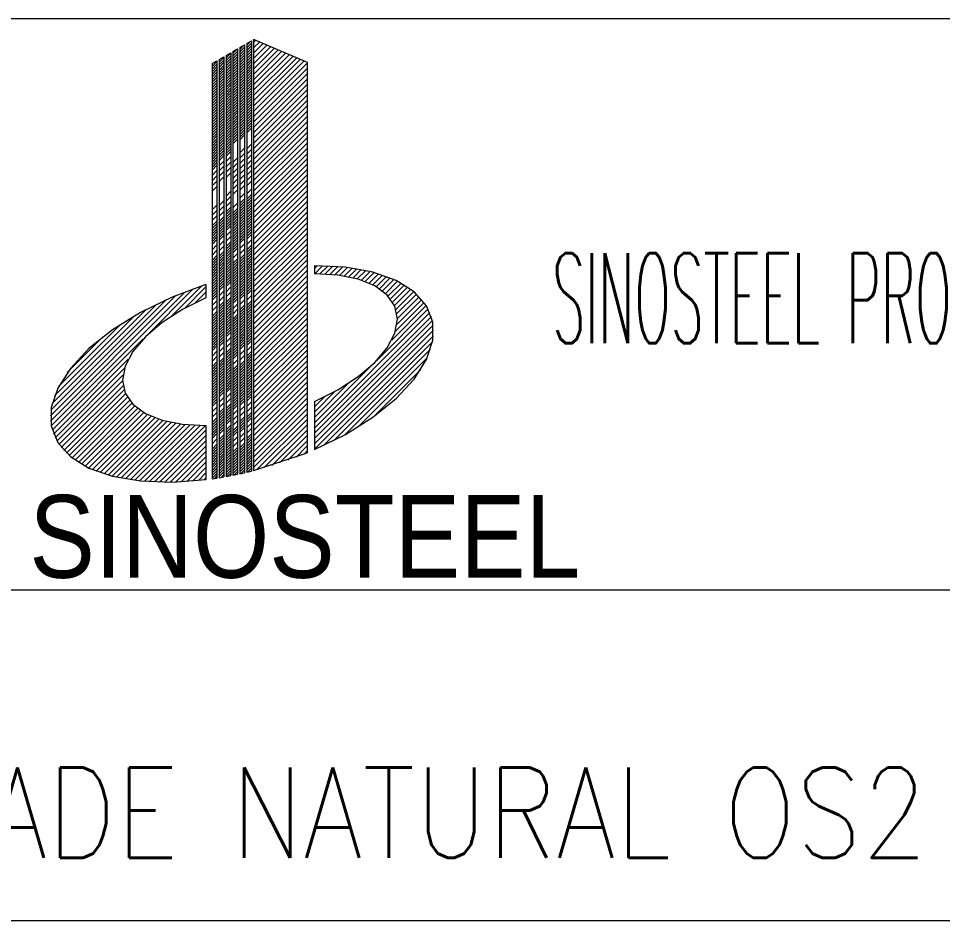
# Model space of a CAD drawing. Header units: millimetres. Extents: x 0 to 16820, y 0 to 11880.
# Drawn here: x 14259 to 14874, y 1000 to 1600 of the extents above; entities that cross this region are included whole.
import ezdxf

# ---------------------------------------------------------------- set-up
doc = ezdxf.new("R2010")
doc.units = ezdxf.units.MM
doc.linetypes.add('XKITLINE00', pattern=[0])
doc.layers.add('Drawing sheet', color=3, linetype='Continuous', lineweight=0)
doc.layers.add('Other object type', color=7, linetype='Continuous', lineweight=0)
doc.styles.add('ROMANS', font='romans__.ttf')
doc.styles.add('SWIS721_BLKCN_BT', font='arial.ttf')

# ---------------------------------------------------------------- blocks, each defined once
blk = doc.blocks.new('*A559')
at = {"layer": 'Drawing sheet', "color": 5, "linetype": 'XKITLINE00', "lineweight": 0}
for p, q in [((720.304, 79.031), (720.46, 79.121)), ((720.304, 78.974), (720.438, 79.108)), ((720.304, 78.886), (720.46, 79.042)), ((720.304, 79.031), (720.304, 64.859)), ((720.46, 79.121), (720.46, 64.893)), ((720.533, 79.163), (720.689, 79.253)), ((720.533, 79.115), (720.647, 79.229)), ((720.533, 79.027), (720.689, 79.182)), ((720.533, 79.163), (720.533, 64.91)), ((720.533, 78.938), (720.689, 79.094)), ((720.689, 79.253), (720.689, 64.948)), ((720.762, 79.296), (720.781, 79.306)), ((720.762, 79.296), (720.762, 64.967)), ((720.762, 79.203), (720.84, 79.281)), ((720.762, 79.026), (720.964, 79.228)), ((720.762, 78.849), (721.087, 79.174)), ((720.762, 78.673), (721.211, 79.121)), ((720.762, 78.496), (721.335, 79.068)), ((720.781, 79.306), (722.544, 78.548)), ((719.616, 78.633), (719.772, 78.723)), ((719.772, 78.723), (719.772, 64.754)), ((719.845, 78.765), (720.001, 78.855)), ((719.845, 78.692), (720.001, 78.848)), ((719.845, 78.765), (719.845, 64.767)), ((719.845, 78.604), (720.001, 78.76)), ((720.001, 78.855), (720.001, 64.796)), ((720.075, 78.898), (720.23, 78.988)), ((720.075, 78.833), (720.228, 78.987)), ((720.075, 78.745), (720.23, 78.901)), ((720.075, 78.898), (720.075, 64.811)), ((720.075, 78.657), (720.23, 78.812)), ((720.075, 78.568), (720.23, 78.724)), ((720.23, 78.988), (720.23, 64.843)), ((720.304, 78.797), (720.46, 78.953)), ((720.304, 78.709), (720.46, 78.865)), ((720.304, 78.621), (720.46, 78.776)), ((720.533, 78.85), (720.689, 79.006)), ((720.533, 78.761), (720.689, 78.917)), ((720.533, 78.673), (720.689, 78.829)), ((720.533, 78.585), (720.689, 78.74)), ((720.762, 78.319), (721.458, 79.015)), ((720.762, 78.142), (721.582, 78.962)), ((720.762, 77.965), (721.705, 78.908)), ((720.762, 77.789), (721.829, 78.855)), ((720.762, 77.612), (721.953, 78.802)), ((720.762, 77.435), (722.076, 78.749)), ((719.383, 78.498), (719.543, 78.59)), ((719.383, 78.407), (719.543, 78.566)), ((719.383, 78.496), (719.389, 78.501)), ((719.383, 78.498), (719.383, 64.692)), ((719.383, 78.319), (719.543, 78.478)), ((719.543, 78.59), (719.543, 64.716)), ((719.616, 78.552), (719.772, 78.707)), ((719.616, 78.633), (719.616, 64.728)), ((719.616, 78.463), (719.772, 78.619)), ((719.616, 78.375), (719.772, 78.531)), ((719.616, 78.286), (719.772, 78.442)), ((719.845, 78.516), (720.001, 78.671)), ((719.845, 78.427), (720.001, 78.583)), ((719.845, 78.339), (720.001, 78.495)), ((719.845, 78.251), (720.001, 78.406)), ((720.075, 78.48), (720.23, 78.635)), ((720.075, 78.391), (720.23, 78.547)), ((720.075, 78.303), (720.23, 78.459)), ((720.304, 78.532), (720.46, 78.688)), ((720.304, 78.444), (720.46, 78.6)), ((720.304, 78.355), (720.46, 78.511)), ((720.304, 78.267), (720.46, 78.423)), ((720.533, 78.496), (720.689, 78.652)), ((720.533, 78.408), (720.689, 78.564)), ((720.533, 78.32), (720.689, 78.475)), ((720.762, 77.258), (722.2, 78.696)), ((720.762, 77.082), (722.323, 78.642)), ((720.762, 76.905), (722.447, 78.589)), ((720.762, 76.728), (722.544, 78.509)), ((722.544, 78.548), (722.544, 65.557)), ((719.383, 78.23), (719.543, 78.39)), ((719.383, 78.142), (719.543, 78.301)), ((719.383, 78.054), (719.543, 78.213)), ((719.383, 77.965), (719.543, 78.125)), ((719.616, 78.198), (719.772, 78.354)), ((719.616, 78.11), (719.772, 78.265)), ((719.616, 78.021), (719.772, 78.177)), ((719.845, 78.162), (720.001, 78.318)), ((719.845, 78.074), (720.001, 78.229)), ((719.845, 77.985), (720.001, 78.141)), ((720.075, 78.215), (720.23, 78.37)), ((720.075, 78.126), (720.23, 78.282)), ((720.075, 78.038), (720.23, 78.194)), ((720.075, 77.949), (720.23, 78.105)), ((720.304, 78.179), (720.46, 78.334)), ((720.304, 78.09), (720.46, 78.246)), ((720.304, 78.002), (720.46, 78.158)), ((720.533, 78.231), (720.689, 78.387)), ((720.533, 78.143), (720.689, 78.298)), ((720.533, 78.054), (720.689, 78.21)), ((720.533, 77.966), (720.689, 78.122)), ((720.762, 76.551), (722.544, 78.333)), ((720.762, 76.374), (722.544, 78.156)), ((719.383, 77.877), (719.543, 78.036)), ((719.383, 77.788), (719.543, 77.948)), ((719.383, 77.7), (719.543, 77.859)), ((719.616, 77.933), (719.772, 78.089)), ((719.616, 77.845), (719.772, 78)), ((719.616, 77.756), (719.772, 77.912)), ((719.616, 77.668), (719.772, 77.823)), ((719.845, 77.897), (720.001, 78.053)), ((719.845, 77.809), (720.001, 77.964)), ((719.845, 77.72), (720.001, 77.876)), ((719.845, 77.632), (720.001, 77.788)), ((720.075, 77.861), (720.23, 78.017)), ((720.075, 77.773), (720.23, 77.928)), ((720.075, 77.684), (720.23, 77.84)), ((720.304, 77.914), (720.46, 78.069)), ((720.304, 77.825), (720.46, 77.981)), ((720.304, 77.737), (720.46, 77.892)), ((720.304, 77.648), (720.46, 77.804)), ((720.533, 77.878), (720.689, 78.033)), ((720.533, 77.789), (720.689, 77.945)), ((720.533, 77.701), (720.689, 77.857)), ((720.762, 76.198), (722.544, 77.979)), ((720.762, 76.021), (722.544, 77.802)), ((719.383, 77.612), (719.543, 77.771)), ((719.383, 77.523), (719.543, 77.683)), ((719.383, 77.435), (719.543, 77.594)), ((719.383, 77.346), (719.543, 77.506)), ((719.616, 77.579), (719.772, 77.735)), ((719.616, 77.491), (719.772, 77.647)), ((719.616, 77.403), (719.772, 77.558)), ((719.845, 77.543), (720.001, 77.699)), ((719.845, 77.455), (720.001, 77.611)), ((719.845, 77.367), (720.001, 77.522)), ((720.075, 77.596), (720.23, 77.752)), ((720.075, 77.507), (720.23, 77.663)), ((720.075, 77.419), (720.23, 77.575)), ((720.075, 77.331), (720.23, 77.486)), ((720.304, 77.56), (720.46, 77.716)), ((720.304, 77.472), (720.46, 77.627)), ((720.304, 77.383), (720.46, 77.539)), ((720.533, 77.612), (720.689, 77.768)), ((720.533, 77.524), (720.689, 77.68)), ((720.533, 77.436), (720.689, 77.591)), ((720.533, 77.347), (720.689, 77.503)), ((720.762, 75.844), (722.544, 77.626)), ((719.383, 77.258), (719.543, 77.417)), ((719.383, 77.17), (719.543, 77.329)), ((719.383, 77.081), (719.543, 77.241)), ((719.616, 77.314), (719.772, 77.47)), ((719.616, 77.226), (719.772, 77.382)), ((719.616, 77.137), (719.772, 77.293)), ((719.616, 77.049), (719.772, 77.205)), ((719.845, 77.278), (720.001, 77.434)), ((719.845, 77.19), (720.001, 77.346)), ((719.845, 77.101), (720.001, 77.257)), ((720.075, 77.242), (720.23, 77.398)), ((720.075, 77.154), (720.23, 77.31)), ((720.075, 77.066), (720.23, 77.221)), ((720.304, 77.295), (720.46, 77.451)), ((720.304, 77.206), (720.46, 77.362)), ((720.304, 77.118), (720.46, 77.274)), ((720.304, 77.03), (720.46, 77.185)), ((720.533, 77.259), (720.689, 77.415)), ((720.533, 77.17), (720.689, 77.326)), ((720.533, 77.082), (720.689, 77.238)), ((720.762, 75.667), (722.544, 77.449)), ((720.762, 75.491), (722.544, 77.272)), ((719.383, 76.993), (719.543, 77.152)), ((719.383, 76.905), (719.543, 77.064)), ((719.383, 76.816), (719.543, 76.976)), ((719.383, 76.728), (719.543, 76.887)), ((719.616, 76.961), (719.772, 77.116)), ((719.616, 76.872), (719.772, 77.028)), ((719.616, 76.784), (719.772, 76.94)), ((719.845, 77.013), (720.001, 77.169)), ((719.845, 76.925), (720.001, 77.08)), ((719.845, 76.836), (720.001, 76.992)), ((719.845, 76.748), (720.001, 76.904)), ((720.075, 76.977), (720.23, 77.133)), ((720.075, 76.889), (720.23, 77.045)), ((720.075, 76.8), (720.23, 76.956)), ((720.075, 76.712), (720.23, 76.868)), ((720.304, 76.941), (720.46, 77.097)), ((720.304, 76.853), (720.46, 77.009)), ((720.304, 76.764), (720.46, 76.92)), ((720.533, 76.994), (720.689, 77.149)), ((720.533, 76.905), (720.689, 77.061)), ((720.533, 76.817), (720.689, 76.973)), ((720.533, 76.729), (720.689, 76.884)), ((720.762, 75.314), (722.544, 77.095)), ((720.762, 75.137), (722.544, 76.918)), ((719.383, 76.639), (719.543, 76.799)), ((719.383, 76.551), (719.543, 76.71)), ((719.383, 76.463), (719.543, 76.622)), ((719.616, 76.695), (719.772, 76.851)), ((719.616, 76.607), (719.772, 76.763)), ((719.616, 76.519), (719.772, 76.674)), ((719.616, 76.43), (719.772, 76.586)), ((719.845, 76.66), (720.001, 76.815)), ((719.845, 76.571), (720.001, 76.727)), ((719.845, 76.483), (720.001, 76.638)), ((720.075, 76.624), (720.23, 76.779)), ((720.075, 76.535), (720.23, 76.691)), ((720.075, 76.447), (720.23, 76.603)), ((720.304, 76.676), (720.46, 76.832)), ((720.304, 76.588), (720.46, 76.743)), ((720.304, 76.499), (720.46, 76.655)), ((720.304, 76.411), (720.46, 76.567)), ((720.533, 76.64), (720.689, 76.796)), ((720.533, 76.552), (720.689, 76.707)), ((720.533, 76.463), (720.689, 76.619)), ((720.762, 74.96), (722.544, 76.742)), ((720.762, 74.783), (722.544, 76.565)), ((719.383, 76.374), (719.543, 76.534)), ((719.383, 76.286), (719.543, 76.445)), ((719.383, 76.197), (719.543, 76.357)), ((719.383, 76.109), (719.543, 76.268)), ((719.616, 76.342), (719.772, 76.498)), ((719.616, 76.254), (719.772, 76.409)), ((719.616, 76.165), (719.772, 76.321)), ((719.845, 76.394), (720.001, 76.55)), ((719.845, 76.306), (720.001, 76.462)), ((719.845, 76.218), (720.001, 76.373)), ((719.845, 76.129), (720.001, 76.285)), ((720.075, 76.358), (720.23, 76.514)), ((720.075, 76.27), (720.23, 76.426)), ((720.075, 76.182), (720.23, 76.337)), ((720.075, 76.093), (720.23, 76.249)), ((720.304, 76.323), (720.46, 76.478)), ((720.304, 76.234), (720.46, 76.39)), ((720.304, 76.146), (720.46, 76.301)), ((720.533, 76.375), (720.689, 76.531)), ((720.533, 76.287), (720.689, 76.442)), ((720.533, 76.198), (720.689, 76.354)), ((720.762, 74.607), (722.544, 76.388)), ((719.383, 76.021), (719.543, 76.18)), ((719.383, 75.932), (719.543, 76.092)), ((719.383, 75.844), (719.543, 76.003)), ((719.616, 76.077), (719.772, 76.232)), ((719.616, 75.988), (719.772, 76.144)), ((719.616, 75.9), (719.772, 76.056)), ((719.616, 75.812), (719.772, 75.967)), ((719.845, 76.041), (720.001, 76.197)), ((719.845, 75.952), (720.001, 76.108)), ((719.845, 75.864), (720.001, 76.02)), ((720.075, 76.005), (720.23, 76.161)), ((720.075, 75.917), (720.23, 76.072)), ((720.075, 75.828), (720.23, 75.984)), ((720.304, 76.057), (720.46, 76.213)), ((720.304, 75.969), (720.46, 76.125)), ((720.762, 74.43), (722.544, 76.211)), ((720.762, 74.253), (722.544, 76.035)), ((719.383, 75.756), (719.543, 75.915)), ((719.383, 75.667), (719.543, 75.826)), ((719.383, 75.579), (719.543, 75.738)), ((719.383, 75.49), (719.543, 75.65)), ((719.616, 75.723), (719.772, 75.879)), ((719.616, 75.635), (719.772, 75.791)), ((719.616, 75.546), (719.772, 75.702)), ((719.845, 75.776), (720.001, 75.931)), ((719.845, 75.687), (720.001, 75.843)), ((719.845, 75.599), (720.001, 75.755)), ((719.845, 75.51), (720.001, 75.666)), ((720.304, 75.527), (720.46, 75.683)), ((720.533, 75.668), (720.689, 75.824)), ((720.533, 75.491), (720.689, 75.647)), ((720.762, 74.076), (722.544, 75.858)), ((720.762, 73.9), (722.544, 75.681)), ((719.383, 75.402), (719.543, 75.561)), ((719.383, 75.314), (719.543, 75.473)), ((719.383, 75.225), (719.543, 75.385)), ((719.616, 75.458), (719.772, 75.614)), ((719.616, 75.37), (719.772, 75.525)), ((719.616, 75.281), (719.772, 75.437)), ((719.845, 75.422), (720.001, 75.578)), ((719.845, 75.245), (720.001, 75.401)), ((720.075, 75.209), (720.23, 75.365)), ((720.304, 75.35), (720.46, 75.506)), ((720.304, 75.173), (720.46, 75.329)), ((720.533, 75.314), (720.689, 75.47)), ((720.762, 73.723), (722.544, 75.504)), ((720.762, 73.546), (722.544, 75.327)), ((719.383, 75.137), (719.543, 75.296)), ((719.383, 75.048), (719.543, 75.208)), ((719.383, 74.96), (719.543, 75.119)), ((719.616, 75.104), (719.772, 75.26)), ((719.616, 74.928), (719.772, 75.083)), ((719.845, 75.069), (720.001, 75.224)), ((719.845, 74.892), (720.001, 75.048)), ((720.075, 75.033), (720.23, 75.188)), ((720.304, 74.997), (720.46, 75.152)), ((720.533, 75.138), (720.689, 75.293)), ((720.533, 74.961), (720.689, 75.117)), ((720.762, 73.369), (722.544, 75.151)), ((719.383, 74.783), (719.543, 74.943)), ((719.383, 74.606), (719.543, 74.766)), ((719.616, 74.751), (719.772, 74.907)), ((719.616, 74.574), (719.772, 74.73)), ((719.845, 74.715), (720.001, 74.871)), ((720.075, 74.856), (720.23, 75.012)), ((720.075, 74.679), (720.23, 74.835)), ((720.304, 74.82), (720.46, 74.976)), ((720.304, 74.643), (720.46, 74.799)), ((720.533, 74.784), (720.689, 74.94)), ((720.533, 74.607), (720.689, 74.763)), ((720.762, 73.192), (722.544, 74.974)), ((720.762, 73.016), (722.544, 74.797)), ((719.383, 74.43), (719.543, 74.589)), ((719.383, 74.253), (719.543, 74.412)), ((720.075, 74.502), (720.23, 74.658)), ((720.075, 74.326), (720.23, 74.481)), ((720.304, 74.466), (720.46, 74.622)), ((720.304, 74.29), (720.46, 74.445)), ((720.533, 74.43), (720.689, 74.586)), ((720.762, 72.839), (722.544, 74.62)), ((720.762, 72.662), (722.544, 74.444)), ((719.845, 74.096), (720.001, 74.252)), ((720.075, 74.149), (720.23, 74.304)), ((720.304, 74.024), (720.46, 74.18)), ((720.533, 74.165), (720.689, 74.321)), ((720.533, 73.988), (720.689, 74.144)), ((720.762, 72.485), (722.544, 74.267)), ((719.383, 73.634), (719.543, 73.794)), ((719.616, 73.779), (719.772, 73.934)), ((719.845, 73.919), (720.001, 74.075)), ((719.845, 73.743), (720.001, 73.898)), ((720.075, 73.707), (720.23, 73.863)), ((720.304, 73.848), (720.46, 74.003)), ((720.304, 73.759), (720.46, 73.915)), ((720.304, 73.671), (720.46, 73.827)), ((720.533, 73.9), (720.689, 74.056)), ((720.533, 73.812), (720.689, 73.967)), ((720.533, 73.723), (720.689, 73.879)), ((720.533, 73.635), (720.689, 73.791)), ((720.762, 72.309), (722.544, 74.09)), ((720.762, 72.132), (722.544, 73.913)), ((719.383, 73.457), (719.543, 73.617)), ((719.616, 73.602), (719.772, 73.758)), ((719.616, 73.425), (719.772, 73.581)), ((719.845, 73.566), (720.001, 73.722)), ((719.845, 73.478), (720.001, 73.633)), ((719.845, 73.389), (720.001, 73.545)), ((720.075, 73.53), (720.23, 73.686)), ((720.075, 73.442), (720.23, 73.597)), ((720.075, 73.353), (720.23, 73.509)), ((720.304, 73.582), (720.46, 73.738)), ((720.304, 73.494), (720.46, 73.65)), ((720.304, 73.406), (720.46, 73.561)), ((720.533, 73.547), (720.689, 73.702)), ((720.533, 73.458), (720.689, 73.614)), ((720.533, 73.37), (720.689, 73.526)), ((720.762, 71.955), (722.544, 73.736)), ((720.762, 71.778), (722.544, 73.56)), ((719.383, 73.281), (719.543, 73.44)), ((719.383, 73.104), (719.543, 73.263)), ((719.383, 73.015), (719.543, 73.175)), ((719.616, 73.248), (719.772, 73.404)), ((719.616, 73.16), (719.772, 73.316)), ((719.616, 73.072), (719.772, 73.227)), ((719.845, 73.301), (720.001, 73.457)), ((719.845, 73.212), (720.001, 73.368)), ((719.845, 73.124), (720.001, 73.28)), ((719.845, 73.036), (720.001, 73.191)), ((720.075, 73.265), (720.23, 73.421)), ((720.075, 73.176), (720.23, 73.332)), ((720.075, 73.088), (720.23, 73.244)), ((720.304, 73.317), (720.46, 73.473)), ((720.304, 73.229), (720.46, 73.385)), ((720.304, 73.141), (720.46, 73.296)), ((720.304, 73.052), (720.46, 73.208)), ((720.533, 73.281), (720.689, 73.437)), ((720.533, 73.193), (720.689, 73.349)), ((720.533, 73.105), (720.689, 73.26)), ((720.762, 71.601), (722.544, 73.383)), ((720.762, 71.425), (722.544, 73.206)), ((719.383, 72.927), (719.543, 73.086)), ((719.383, 72.839), (719.543, 72.998)), ((719.383, 72.75), (719.543, 72.91)), ((719.616, 72.983), (719.772, 73.139)), ((719.616, 72.895), (719.772, 73.05)), ((719.616, 72.806), (719.772, 72.962)), ((719.616, 72.718), (719.772, 72.874)), ((719.845, 72.947), (720.001, 73.103)), ((719.845, 72.77), (720.001, 72.926)), ((720.075, 73), (720.23, 73.155)), ((720.075, 72.911), (720.23, 73.067)), ((720.075, 72.823), (720.23, 72.979)), ((720.075, 72.735), (720.23, 72.89)), ((720.304, 72.964), (720.46, 73.119)), ((720.304, 72.875), (720.46, 73.031)), ((720.304, 72.787), (720.46, 72.943)), ((720.533, 73.016), (720.689, 73.172)), ((720.533, 72.928), (720.689, 73.084)), ((720.533, 72.839), (720.689, 72.995)), ((720.533, 72.751), (720.689, 72.907)), ((720.762, 71.248), (722.544, 73.029)), ((719.383, 72.662), (719.543, 72.821)), ((719.383, 72.574), (719.543, 72.733)), ((719.383, 72.485), (719.543, 72.644)), ((719.616, 72.63), (719.772, 72.785)), ((719.616, 72.453), (719.772, 72.609)), ((719.845, 72.594), (720.001, 72.749)), ((719.845, 72.417), (720.001, 72.573)), ((720.075, 72.646), (720.23, 72.802)), ((720.075, 72.558), (720.23, 72.713)), ((720.075, 72.469), (720.23, 72.625)), ((720.304, 72.699), (720.46, 72.854)), ((720.304, 72.61), (720.46, 72.766)), ((720.304, 72.522), (720.46, 72.678)), ((720.533, 72.663), (720.689, 72.818)), ((720.533, 72.486), (720.689, 72.642)), ((720.762, 71.071), (722.544, 72.853)), ((720.762, 70.894), (722.544, 72.676)), ((719.383, 72.308), (719.543, 72.468)), ((719.383, 72.132), (719.543, 72.291)), ((719.616, 72.276), (719.772, 72.432)), ((719.616, 72.099), (719.772, 72.255)), ((719.845, 72.329), (720.001, 72.484)), ((719.845, 72.24), (720.001, 72.396)), ((719.845, 72.152), (720.001, 72.307)), ((720.075, 72.381), (720.23, 72.537)), ((720.075, 72.293), (720.23, 72.448)), ((720.075, 72.204), (720.23, 72.36)), ((720.304, 72.345), (720.46, 72.501)), ((720.304, 72.168), (720.46, 72.324)), ((720.533, 72.309), (720.689, 72.465)), ((720.533, 72.221), (720.689, 72.376)), ((720.533, 72.132), (720.689, 72.288)), ((720.762, 70.718), (722.544, 72.499)), ((720.762, 70.541), (722.544, 72.322)), ((719.383, 71.955), (719.543, 72.114)), ((719.383, 71.866), (719.543, 72.026)), ((719.616, 72.011), (719.772, 72.167)), ((719.616, 71.922), (719.772, 72.078)), ((719.616, 71.834), (719.772, 71.99)), ((719.845, 72.063), (720.001, 72.219)), ((719.845, 71.975), (720.001, 72.131)), ((719.845, 71.887), (720.001, 72.042)), ((719.845, 71.798), (720.001, 71.954)), ((720.075, 72.027), (720.23, 72.183)), ((720.075, 71.851), (720.23, 72.006)), ((720.304, 71.991), (720.46, 72.147)), ((720.304, 71.903), (720.46, 72.059)), ((720.304, 71.815), (720.46, 71.97)), ((720.533, 72.044), (720.689, 72.2)), ((720.533, 71.956), (720.689, 72.111)), ((720.533, 71.867), (720.689, 72.023)), ((720.762, 70.364), (722.544, 72.145)), ((720.762, 70.187), (722.544, 71.969)), ((719.383, 71.778), (719.543, 71.937)), ((719.383, 71.69), (719.543, 71.849)), ((719.383, 71.601), (719.543, 71.761)), ((719.383, 71.513), (719.543, 71.672)), ((719.616, 71.746), (719.772, 71.901)), ((719.616, 71.657), (719.772, 71.813)), ((719.616, 71.569), (719.772, 71.725)), ((719.845, 71.71), (720.001, 71.866)), ((719.845, 71.621), (720.001, 71.777)), ((719.845, 71.533), (720.001, 71.689)), ((720.075, 71.762), (720.23, 71.918)), ((720.075, 71.674), (720.23, 71.83)), ((720.075, 71.585), (720.23, 71.741)), ((720.075, 71.497), (720.23, 71.653)), ((720.304, 71.726), (720.46, 71.882)), ((720.304, 71.638), (720.46, 71.794)), ((720.304, 71.55), (720.46, 71.705)), ((720.533, 71.779), (720.689, 71.935)), ((720.533, 71.69), (720.689, 71.846)), ((720.533, 71.602), (720.689, 71.758)), ((720.533, 71.514), (720.689, 71.669)), ((720.762, 70.01), (722.544, 71.792)), ((719.383, 71.424), (719.543, 71.584)), ((719.383, 71.336), (719.543, 71.495)), ((719.383, 71.248), (719.543, 71.407)), ((719.616, 71.481), (719.772, 71.636)), ((719.616, 71.392), (719.772, 71.548)), ((719.616, 71.304), (719.772, 71.46)), ((719.616, 71.215), (719.772, 71.371)), ((719.845, 71.445), (720.001, 71.6)), ((719.845, 71.356), (720.001, 71.512)), ((719.845, 71.268), (720.001, 71.424)), ((719.845, 71.179), (720.001, 71.335)), ((720.075, 71.409), (720.23, 71.564)), ((720.075, 71.32), (720.23, 71.476)), ((720.075, 71.232), (720.23, 71.388)), ((720.304, 71.461), (720.46, 71.617)), ((720.304, 71.373), (720.46, 71.529)), ((720.304, 71.284), (720.46, 71.44)), ((720.304, 71.196), (720.46, 71.352)), ((720.533, 71.425), (720.689, 71.581)), ((720.533, 71.337), (720.689, 71.493)), ((720.533, 71.248), (720.689, 71.404)), ((720.762, 69.834), (722.544, 71.615)), ((720.762, 69.657), (722.544, 71.438)), ((719.383, 71.159), (719.543, 71.319)), ((719.383, 71.071), (719.543, 71.23)), ((719.383, 70.983), (719.543, 71.142)), ((719.383, 70.894), (719.543, 71.053)), ((719.616, 71.127), (719.772, 71.283)), ((719.616, 71.039), (719.772, 71.194)), ((719.616, 70.95), (719.772, 71.106)), ((719.845, 71.091), (720.001, 71.247)), ((719.845, 70.914), (720.001, 71.07)), ((720.075, 71.144), (720.23, 71.299)), ((720.075, 71.055), (720.23, 71.211)), ((720.075, 70.967), (720.23, 71.122)), ((720.075, 70.878), (720.23, 71.034)), ((720.304, 71.108), (720.46, 71.263)), ((720.304, 71.019), (720.46, 71.175)), ((720.304, 70.931), (720.46, 71.087)), ((720.533, 71.16), (720.689, 71.316)), ((720.533, 71.072), (720.689, 71.227)), ((720.533, 70.983), (720.689, 71.139)), ((720.533, 70.895), (720.689, 71.051)), ((720.762, 69.48), (722.544, 71.262)), ((720.762, 69.303), (722.544, 71.085)), ((719.383, 70.806), (719.543, 70.965)), ((719.383, 70.717), (719.543, 70.877)), ((719.383, 70.629), (719.543, 70.788)), ((719.616, 70.773), (719.772, 70.929)), ((719.616, 70.597), (719.772, 70.752)), ((719.845, 70.738), (720.001, 70.893)), ((719.845, 70.561), (720.001, 70.716)), ((720.075, 70.79), (720.23, 70.946)), ((720.075, 70.702), (720.23, 70.857)), ((720.075, 70.613), (720.23, 70.769)), ((720.304, 70.842), (720.46, 70.998)), ((720.304, 70.754), (720.46, 70.91)), ((720.304, 70.666), (720.46, 70.821)), ((720.533, 70.807), (720.689, 70.962)), ((720.533, 70.63), (720.689, 70.785)), ((720.762, 69.127), (722.544, 70.908)), ((720.762, 68.95), (722.544, 70.731)), ((719.383, 70.452), (719.543, 70.612)), ((719.383, 70.275), (719.543, 70.435)), ((719.616, 70.42), (719.772, 70.576)), ((719.616, 70.331), (719.772, 70.487)), ((719.845, 70.472), (720.001, 70.628)), ((719.845, 70.384), (720.001, 70.54)), ((719.845, 70.296), (720.001, 70.451)), ((720.075, 70.525), (720.23, 70.681)), ((720.075, 70.348), (720.23, 70.504)), ((720.304, 70.489), (720.46, 70.645)), ((720.304, 70.312), (720.46, 70.468)), ((720.533, 70.453), (720.689, 70.609)), ((720.533, 70.365), (720.689, 70.52)), ((720.533, 70.276), (720.689, 70.432)), ((720.762, 68.773), (722.544, 70.554)), ((719.383, 70.099), (719.543, 70.258)), ((719.383, 70.01), (719.543, 70.17)), ((719.616, 70.243), (719.772, 70.399)), ((719.616, 70.155), (719.772, 70.31)), ((719.616, 70.066), (719.772, 70.222)), ((719.616, 69.978), (719.772, 70.134)), ((719.845, 70.207), (720.001, 70.363)), ((719.845, 70.119), (720.001, 70.275)), ((719.845, 70.03), (720.001, 70.186)), ((720.075, 70.171), (720.23, 70.327)), ((720.075, 69.994), (720.23, 70.15)), ((720.304, 70.224), (720.46, 70.379)), ((720.304, 70.135), (720.46, 70.291)), ((720.304, 70.047), (720.46, 70.203)), ((720.304, 69.959), (720.46, 70.114)), ((720.533, 70.188), (720.689, 70.344)), ((720.533, 70.099), (720.689, 70.255)), ((720.533, 70.011), (720.689, 70.167)), ((720.762, 68.596), (722.544, 70.378)), ((720.762, 68.419), (722.544, 70.201)), ((719.383, 69.922), (719.543, 70.081)), ((719.383, 69.833), (719.543, 69.993)), ((719.383, 69.745), (719.543, 69.904)), ((719.383, 69.657), (719.543, 69.816)), ((719.616, 69.89), (719.772, 70.045)), ((719.616, 69.801), (719.772, 69.957)), ((719.616, 69.713), (719.772, 69.869)), ((719.845, 69.942), (720.001, 70.098)), ((719.845, 69.854), (720.001, 70.009)), ((719.845, 69.765), (720.001, 69.921)), ((719.845, 69.677), (720.001, 69.833)), ((720.075, 69.906), (720.23, 70.062)), ((720.075, 69.818), (720.23, 69.973)), ((720.075, 69.729), (720.23, 69.885)), ((720.075, 69.641), (720.23, 69.797)), ((720.304, 69.87), (720.46, 70.026)), ((720.304, 69.782), (720.46, 69.938)), ((720.304, 69.693), (720.46, 69.849)), ((720.533, 69.923), (720.689, 70.078)), ((720.533, 69.834), (720.689, 69.99)), ((720.533, 69.746), (720.689, 69.902)), ((720.533, 69.657), (720.689, 69.813)), ((720.762, 68.243), (722.544, 70.024)), ((720.762, 68.066), (722.544, 69.847)), ((719.383, 69.568), (719.543, 69.728)), ((719.383, 69.48), (719.543, 69.639)), ((719.383, 69.392), (719.543, 69.551)), ((719.616, 69.624), (719.772, 69.78)), ((719.616, 69.536), (719.772, 69.692)), ((719.616, 69.448), (719.772, 69.603)), ((719.616, 69.359), (719.772, 69.515)), ((719.845, 69.588), (720.001, 69.744)), ((719.845, 69.5), (720.001, 69.656)), ((719.845, 69.412), (720.001, 69.567)), ((720.075, 69.553), (720.23, 69.708)), ((720.075, 69.464), (720.23, 69.62)), ((720.075, 69.376), (720.23, 69.531)), ((720.304, 69.605), (720.46, 69.761)), ((720.304, 69.517), (720.46, 69.672)), ((720.304, 69.428), (720.46, 69.584)), ((720.304, 69.34), (720.46, 69.496)), ((720.533, 69.569), (720.689, 69.725)), ((720.533, 69.481), (720.689, 69.636)), ((720.533, 69.392), (720.689, 69.548)), ((720.762, 67.889), (722.544, 69.671)), ((720.762, 67.712), (722.544, 69.494)), ((719.383, 69.303), (719.543, 69.462)), ((719.383, 69.215), (719.543, 69.374)), ((719.383, 69.126), (719.543, 69.286)), ((719.383, 69.038), (719.543, 69.197)), ((719.616, 69.271), (719.772, 69.427)), ((719.616, 69.182), (719.772, 69.338)), ((719.616, 69.094), (719.772, 69.25)), ((719.845, 69.235), (720.001, 69.391)), ((719.845, 69.058), (720.001, 69.214)), ((720.075, 69.287), (720.23, 69.443)), ((720.075, 69.199), (720.23, 69.355)), ((720.075, 69.111), (720.23, 69.266)), ((720.075, 69.022), (720.23, 69.178)), ((720.304, 69.251), (720.46, 69.407)), ((720.304, 69.163), (720.46, 69.319)), ((720.304, 69.075), (720.46, 69.23)), ((720.533, 69.304), (720.689, 69.46)), ((720.533, 69.216), (720.689, 69.371)), ((720.533, 69.127), (720.689, 69.283)), ((720.762, 67.536), (722.544, 69.317)), ((719.383, 68.95), (719.543, 69.109)), ((719.383, 68.773), (719.543, 68.932)), ((719.616, 68.917), (719.772, 69.073)), ((719.616, 68.741), (719.772, 68.896)), ((719.845, 68.881), (720.001, 69.037)), ((719.845, 68.793), (720.001, 68.949)), ((720.075, 68.934), (720.23, 69.09)), ((720.075, 68.845), (720.23, 69.001)), ((720.075, 68.757), (720.23, 68.913)), ((720.304, 68.986), (720.46, 69.142)), ((720.304, 68.81), (720.46, 68.965)), ((720.533, 68.95), (720.689, 69.106)), ((720.533, 68.774), (720.689, 68.929)), ((720.762, 67.359), (722.544, 69.14)), ((720.762, 67.182), (722.544, 68.964)), ((719.383, 68.596), (719.543, 68.755)), ((719.383, 68.419), (719.543, 68.579)), ((719.616, 68.564), (719.772, 68.719)), ((719.616, 68.475), (719.772, 68.631)), ((719.845, 68.705), (720.001, 68.86)), ((719.845, 68.616), (720.001, 68.772)), ((719.845, 68.528), (720.001, 68.684)), ((719.845, 68.439), (720.001, 68.595)), ((720.075, 68.669), (720.23, 68.824)), ((720.075, 68.492), (720.23, 68.648)), ((720.304, 68.633), (720.46, 68.788)), ((720.304, 68.456), (720.46, 68.612)), ((720.533, 68.685), (720.689, 68.841)), ((720.533, 68.597), (720.689, 68.753)), ((720.533, 68.508), (720.689, 68.664)), ((720.533, 68.42), (720.689, 68.576)), ((720.762, 67.005), (722.544, 68.787)), ((720.762, 66.828), (722.544, 68.61)), ((719.383, 68.331), (719.543, 68.49)), ((719.383, 68.242), (719.543, 68.402)), ((719.383, 68.154), (719.543, 68.313)), ((719.616, 68.387), (719.772, 68.543)), ((719.616, 68.299), (719.772, 68.454)), ((719.616, 68.21), (719.772, 68.366)), ((719.616, 68.122), (719.772, 68.278)), ((719.845, 68.351), (720.001, 68.507)), ((719.845, 68.263), (720.001, 68.418)), ((719.845, 68.174), (720.001, 68.33)), ((720.075, 68.315), (720.23, 68.471)), ((720.075, 68.227), (720.23, 68.382)), ((720.075, 68.138), (720.23, 68.294)), ((720.304, 68.368), (720.46, 68.523)), ((720.304, 68.279), (720.46, 68.435)), ((720.304, 68.191), (720.46, 68.347)), ((720.304, 68.102), (720.46, 68.258)), ((720.533, 68.332), (720.689, 68.487)), ((720.533, 68.243), (720.689, 68.399)), ((720.533, 68.155), (720.689, 68.311)), ((720.762, 66.652), (722.544, 68.433)), ((720.762, 66.475), (722.544, 68.256)), ((719.383, 68.066), (719.543, 68.225)), ((719.383, 67.977), (719.543, 68.137)), ((719.383, 67.889), (719.543, 68.048)), ((719.383, 67.801), (719.543, 67.96)), ((719.616, 68.033), (719.772, 68.189)), ((719.616, 67.945), (719.772, 68.101)), ((719.616, 67.857), (719.772, 68.012)), ((719.845, 68.086), (720.001, 68.242)), ((719.845, 67.997), (720.001, 68.153)), ((719.845, 67.909), (720.001, 68.065)), ((719.845, 67.821), (720.001, 67.976)), ((720.075, 68.05), (720.23, 68.206)), ((720.075, 67.962), (720.23, 68.117)), ((720.075, 67.873), (720.23, 68.029)), ((720.304, 68.014), (720.46, 68.17)), ((720.304, 67.926), (720.46, 68.081)), ((720.304, 67.837), (720.46, 67.993)), ((720.533, 68.066), (720.689, 68.222)), ((720.533, 67.978), (720.689, 68.134)), ((720.533, 67.89), (720.689, 68.045)), ((720.533, 67.801), (720.689, 67.957)), ((720.762, 66.298), (722.544, 68.08)), ((719.383, 67.712), (719.543, 67.872)), ((719.383, 67.624), (719.543, 67.783)), ((719.383, 67.535), (719.543, 67.695)), ((719.616, 67.768), (719.772, 67.924)), ((719.616, 67.68), (719.772, 67.836)), ((719.616, 67.591), (719.772, 67.747)), ((719.616, 67.503), (719.772, 67.659)), ((719.845, 67.732), (720.001, 67.888)), ((719.845, 67.644), (720.001, 67.8)), ((719.845, 67.556), (720.001, 67.711)), ((720.075, 67.785), (720.23, 67.941)), ((720.075, 67.696), (720.23, 67.852)), ((720.075, 67.608), (720.23, 67.764)), ((720.075, 67.52), (720.23, 67.675)), ((720.304, 67.749), (720.46, 67.905)), ((720.304, 67.66), (720.46, 67.816)), ((720.304, 67.572), (720.46, 67.728)), ((720.533, 67.713), (720.689, 67.869)), ((720.533, 67.625), (720.689, 67.78)), ((720.533, 67.536), (720.689, 67.692)), ((720.762, 66.121), (722.544, 67.903)), ((720.762, 65.945), (722.544, 67.726)), ((719.383, 67.447), (719.543, 67.606)), ((719.383, 67.359), (719.543, 67.518)), ((719.383, 67.27), (719.543, 67.43)), ((719.383, 67.182), (719.543, 67.341)), ((719.616, 67.415), (719.772, 67.57)), ((719.616, 67.238), (719.772, 67.394)), ((719.845, 67.379), (720.001, 67.534)), ((719.845, 67.202), (720.001, 67.358)), ((720.075, 67.431), (720.23, 67.587)), ((720.075, 67.343), (720.23, 67.499)), ((720.075, 67.254), (720.23, 67.41)), ((720.304, 67.484), (720.46, 67.639)), ((720.304, 67.395), (720.46, 67.551)), ((720.304, 67.307), (720.46, 67.463)), ((720.304, 67.219), (720.46, 67.374)), ((720.533, 67.448), (720.689, 67.603)), ((720.533, 67.359), (720.689, 67.515)), ((720.533, 67.271), (720.689, 67.427)), ((720.762, 65.768), (722.544, 67.549)), ((720.762, 65.591), (722.544, 67.373)), ((719.383, 67.093), (719.543, 67.253)), ((719.383, 66.917), (719.543, 67.076)), ((719.616, 67.061), (719.772, 67.217)), ((719.616, 66.884), (719.772, 67.04)), ((719.845, 67.025), (720.001, 67.181)), ((719.845, 66.937), (720.001, 67.093)), ((720.075, 67.166), (720.23, 67.322)), ((720.075, 67.078), (720.23, 67.233)), ((720.075, 66.989), (720.23, 67.145)), ((720.304, 67.13), (720.46, 67.286)), ((720.304, 66.953), (720.46, 67.109)), ((720.533, 67.094), (720.689, 67.25)), ((720.533, 66.917), (720.689, 67.073)), ((720.762, 65.414), (722.544, 67.196)), ((719.383, 66.74), (719.543, 66.899)), ((719.383, 66.563), (719.543, 66.722)), ((719.616, 66.796), (719.772, 66.952)), ((719.616, 66.708), (719.772, 66.863)), ((719.616, 66.619), (719.772, 66.775)), ((719.845, 66.848), (720.001, 67.004)), ((719.845, 66.76), (720.001, 66.916)), ((719.845, 66.672), (720.001, 66.827)), ((719.845, 66.583), (720.001, 66.739)), ((720.075, 66.813), (720.23, 66.968)), ((720.075, 66.636), (720.23, 66.791)), ((720.304, 66.777), (720.46, 66.932)), ((720.304, 66.6), (720.46, 66.756)), ((720.533, 66.741), (720.689, 66.896)), ((720.533, 66.652), (720.689, 66.808)), ((720.533, 66.564), (720.689, 66.72)), ((720.762, 65.237), (722.544, 67.019)), ((720.762, 65.061), (722.544, 66.842)), ((719.383, 66.475), (719.543, 66.634)), ((719.383, 66.386), (719.543, 66.546)), ((719.383, 66.298), (719.543, 66.457)), ((719.616, 66.531), (719.772, 66.687)), ((719.616, 66.442), (719.772, 66.598)), ((719.616, 66.354), (719.772, 66.51)), ((719.616, 66.266), (719.772, 66.421)), ((719.845, 66.495), (720.001, 66.651)), ((719.845, 66.318), (720.001, 66.474)), ((720.075, 66.459), (720.23, 66.615)), ((720.075, 66.282), (720.23, 66.438)), ((720.304, 66.511), (720.46, 66.667)), ((720.304, 66.423), (720.46, 66.579)), ((720.304, 66.335), (720.46, 66.49)), ((720.533, 66.387), (720.689, 66.543)), ((720.874, 64.996), (722.544, 66.665)), ((721.118, 65.062), (722.544, 66.489)), ((719.383, 66.21), (719.543, 66.369)), ((719.383, 66.121), (719.543, 66.281)), ((719.383, 66.033), (719.543, 66.192)), ((719.616, 66.177), (719.772, 66.333)), ((719.616, 66), (719.772, 66.156)), ((719.845, 66.23), (720.001, 66.385)), ((719.845, 66.141), (720.001, 66.297)), ((719.845, 66.053), (720.001, 66.209)), ((719.845, 65.965), (720.001, 66.12)), ((720.075, 66.194), (720.23, 66.35)), ((720.075, 66.105), (720.23, 66.261)), ((720.304, 66.246), (720.46, 66.402)), ((720.304, 66.069), (720.46, 66.225)), ((720.533, 66.21), (720.689, 66.366)), ((720.533, 66.034), (720.689, 66.189)), ((721.368, 65.136), (722.544, 66.312)), ((721.627, 65.218), (722.544, 66.135)), ((719.383, 65.856), (719.543, 66.015)), ((719.383, 65.679), (719.543, 65.839)), ((719.616, 65.912), (719.772, 66.068)), ((719.616, 65.824), (719.772, 65.979)), ((719.616, 65.735), (719.772, 65.891)), ((719.616, 65.647), (719.772, 65.803)), ((719.845, 65.876), (720.001, 66.032)), ((719.845, 65.788), (720.001, 65.944)), ((719.845, 65.699), (720.001, 65.855)), ((720.075, 65.929), (720.23, 66.084)), ((720.075, 65.752), (720.23, 65.908)), ((720.304, 65.893), (720.46, 66.048)), ((720.304, 65.716), (720.46, 65.872)), ((720.533, 65.945), (720.689, 66.101)), ((720.533, 65.857), (720.689, 66.013)), ((720.533, 65.768), (720.689, 65.924)), ((720.533, 65.68), (720.689, 65.836)), ((721.895, 65.309), (722.544, 65.958)), ((719.383, 65.591), (719.543, 65.75)), ((719.383, 65.502), (719.543, 65.662)), ((719.383, 65.414), (719.543, 65.573)), ((719.616, 65.559), (719.772, 65.714)), ((719.616, 65.47), (719.772, 65.626)), ((719.616, 65.382), (719.772, 65.537)), ((719.845, 65.611), (720.001, 65.767)), ((719.845, 65.523), (720.001, 65.678)), ((719.845, 65.434), (720.001, 65.59)), ((719.845, 65.346), (720.001, 65.502)), ((720.075, 65.575), (720.23, 65.731)), ((720.075, 65.487), (720.23, 65.642)), ((720.075, 65.398), (720.23, 65.554)), ((720.304, 65.628), (720.46, 65.783)), ((720.304, 65.539), (720.46, 65.695)), ((720.304, 65.451), (720.46, 65.606)), ((720.304, 65.362), (720.46, 65.518)), ((720.533, 65.592), (720.689, 65.747)), ((720.533, 65.503), (720.689, 65.659)), ((720.533, 65.415), (720.689, 65.571)), ((720.762, 64.967), (722.544, 65.557)), ((722.173, 65.411), (722.544, 65.782)), ((722.463, 65.524), (722.544, 65.605)), ((719.383, 65.326), (719.543, 65.485)), ((719.383, 65.237), (719.543, 65.397)), ((719.383, 65.149), (719.543, 65.308)), ((719.383, 65.061), (719.543, 65.22)), ((719.616, 65.293), (719.772, 65.449)), ((719.616, 65.205), (719.772, 65.361)), ((719.616, 65.117), (719.772, 65.272)), ((719.616, 65.028), (719.772, 65.184)), ((719.845, 65.257), (720.001, 65.413)), ((719.845, 65.169), (720.001, 65.325)), ((719.845, 65.081), (720.001, 65.236)), ((720.075, 65.31), (720.23, 65.466)), ((720.075, 65.222), (720.23, 65.377)), ((720.075, 65.133), (720.23, 65.289)), ((720.075, 65.045), (720.23, 65.2)), ((720.304, 65.274), (720.46, 65.43)), ((720.304, 65.186), (720.46, 65.341)), ((720.304, 65.097), (720.46, 65.253)), ((720.533, 65.326), (720.689, 65.482)), ((720.533, 65.238), (720.689, 65.394)), ((720.533, 65.15), (720.689, 65.305)), ((720.533, 65.061), (720.689, 65.217)), ((719.383, 64.972), (719.543, 65.131)), ((719.383, 64.884), (719.543, 65.043)), ((719.383, 64.795), (719.543, 64.955)), ((719.616, 64.94), (719.772, 65.096)), ((719.616, 64.851), (719.772, 65.007)), ((719.616, 64.763), (719.772, 64.919)), ((719.845, 64.992), (720.001, 65.148)), ((719.845, 64.904), (720.001, 65.06)), ((719.845, 64.815), (720.001, 64.971)), ((719.895, 64.776), (720.001, 64.883)), ((720.075, 64.956), (720.23, 65.112)), ((720.075, 64.868), (720.23, 65.024)), ((720.114, 64.819), (720.23, 64.935)), ((720.304, 65.009), (720.46, 65.165)), ((720.304, 64.92), (720.46, 65.076)), ((720.304, 64.859), (720.46, 64.893)), ((720.338, 64.866), (720.46, 64.988)), ((720.452, 64.891), (720.46, 64.899)), ((720.533, 64.973), (720.689, 65.129)), ((720.533, 64.91), (720.689, 64.948)), ((720.567, 64.918), (720.689, 65.04)), ((720.684, 64.947), (720.689, 64.952)), ((719.383, 64.707), (719.543, 64.866)), ((719.383, 64.692), (719.543, 64.716)), ((719.47, 64.705), (719.543, 64.778)), ((719.616, 64.728), (719.772, 64.754)), ((719.68, 64.739), (719.772, 64.83)), ((719.845, 64.767), (720.001, 64.796)), ((720.075, 64.811), (720.23, 64.843)), ((720.225, 64.842), (720.23, 64.847))]:
    blk.add_line(p, q, dxfattribs=at)
at = {"layer": 'Drawing sheet', "color": 1, "linetype": 'XKITLINE00', "lineweight": 0}
for p, q in [((722.789, 71.683), (722.879, 71.773)), ((722.789, 71.773), (722.789, 71.512)), ((723.816, 71.726), (722.789, 71.773)), ((722.794, 71.512), (723.055, 71.772)), ((722.969, 71.51), (723.227, 71.768)), ((723.14, 71.504), (723.396, 71.76)), ((723.306, 71.493), (723.562, 71.75)), ((723.468, 71.478), (723.725, 71.736)), ((723.625, 71.459), (723.885, 71.719)), ((723.778, 71.435), (724.041, 71.698)), ((724.73, 71.563), (723.816, 71.726)), ((723.927, 71.407), (724.195, 71.675)), ((724.071, 71.375), (724.345, 71.649)), ((723.563, 71.467), (722.789, 71.512)), ((724.24, 71.329), (723.563, 71.467)), ((724.211, 71.338), (724.492, 71.619)), ((724.795, 71.104), (724.24, 71.329)), ((724.346, 71.296), (724.636, 71.586)), ((724.477, 71.25), (724.777, 71.55)), ((724.602, 71.199), (724.914, 71.511)), ((724.723, 71.142), (725.048, 71.468)), ((725.5, 71.287), (724.73, 71.563)), ((724.837, 71.08), (725.179, 71.422)), ((724.947, 71.013), (725.306, 71.373)), ((718.017, 70.094), (719.024, 71.101)), ((719.177, 71.151), (718.05, 70.73)), ((718.46, 70.36), (719.177, 71.077)), ((719.177, 71.151), (719.177, 70.714)), ((725.207, 70.799), (724.795, 71.104)), ((725.05, 70.939), (725.43, 71.319)), ((725.146, 70.858), (725.55, 71.263)), ((725.235, 70.771), (725.666, 71.202)), ((725.316, 70.675), (725.779, 71.138)), ((725.388, 70.57), (725.887, 71.069)), ((726.101, 70.909), (725.5, 71.287)), ((714.005, 66.612), (718.176, 70.783)), ((714.026, 66.456), (718.471, 70.901)), ((718.05, 70.73), (717.002, 70.223)), ((717.196, 69.449), (718.753, 71.006)), ((719.177, 70.714), (718.399, 70.325)), ((718.83, 70.553), (719.177, 70.9)), ((725.461, 70.427), (725.207, 70.799)), ((725.449, 70.454), (725.99, 70.996)), ((725.498, 70.326), (726.09, 70.918)), ((725.532, 70.184), (726.184, 70.836)), ((725.546, 70.022), (726.273, 70.748)), ((726.513, 70.441), (726.101, 70.909)), ((714, 66.784), (717.866, 70.65)), ((714.014, 66.975), (717.537, 70.497)), ((725.361, 69.305), (726.506, 70.451)), ((725.547, 70), (725.461, 70.427)), ((725.484, 69.606), (726.435, 70.557)), ((725.535, 69.833), (726.357, 70.655)), ((726.722, 69.898), (726.513, 70.441)), ((714.054, 67.191), (717.181, 70.319)), ((714.132, 67.446), (716.789, 70.103)), ((717.002, 70.223), (716.068, 69.646)), ((718.399, 70.325), (717.718, 69.886)), ((722.789, 66.38), (726.627, 70.218)), ((724.859, 68.627), (726.571, 70.339)), ((714.271, 67.762), (716.334, 69.825)), ((717.718, 69.886), (717.159, 69.413)), ((722.789, 66.203), (726.675, 70.089)), ((722.789, 66.026), (726.712, 69.95)), ((722.789, 65.85), (726.737, 69.798)), ((725.461, 69.535), (725.547, 70)), ((726.722, 69.298), (726.722, 69.898)), ((716.068, 69.646), (715.28, 69.019)), ((722.789, 65.673), (726.748, 69.632)), ((725.207, 69.05), (725.461, 69.535)), ((714.059, 66.312), (717.091, 69.344)), ((714.561, 68.229), (715.729, 69.396)), ((717.159, 69.413), (716.745, 68.924)), ((723.089, 65.796), (726.742, 69.449)), ((723.434, 65.964), (726.712, 69.243)), ((726.513, 68.661), (726.722, 69.298)), ((715.28, 69.019), (714.664, 68.364)), ((716.745, 68.924), (716.49, 68.438)), ((723.811, 66.165), (726.65, 69.004)), ((724.795, 68.563), (725.207, 69.05)), ((714.103, 66.179), (716.589, 68.666)), ((724.238, 66.415), (726.538, 68.715)), ((724.24, 68.091), (724.795, 68.563)), ((726.101, 68.008), (726.513, 68.661)), ((714.156, 66.056), (716.466, 68.365)), ((714.664, 68.364), (714.242, 67.703)), ((716.49, 68.438), (716.403, 67.971)), ((722.789, 66.557), (724.754, 68.522)), ((724.767, 66.767), (726.325, 68.325)), ((714.217, 65.94), (716.415, 68.138)), ((714.286, 65.833), (716.404, 67.95)), ((716.403, 67.971), (716.49, 67.543)), ((723.563, 67.653), (724.24, 68.091)), ((725.5, 67.361), (726.101, 68.008)), ((714.242, 67.703), (714.027, 67.057)), ((714.362, 65.731), (716.418, 67.788)), ((714.444, 65.636), (716.452, 67.645)), ((722.789, 66.734), (723.933, 67.878)), ((722.789, 67.264), (723.563, 67.653)), ((714.531, 65.547), (716.501, 67.517)), ((714.624, 65.463), (716.562, 67.402)), ((716.49, 67.543), (716.745, 67.17)), ((722.789, 66.91), (723.49, 67.611)), ((722.789, 67.087), (723.12, 67.418)), ((724.73, 66.741), (725.5, 67.361)), ((714.027, 67.057), (714.027, 66.45)), ((714.721, 65.383), (716.634, 67.297)), ((714.823, 65.309), (716.715, 67.201)), ((714.93, 65.238), (716.804, 67.113)), ((715.04, 65.172), (716.9, 67.032)), ((716.745, 67.17), (717.159, 66.865)), ((722.789, 67.264), (722.789, 65.661)), ((715.155, 65.11), (717.003, 66.959)), ((715.274, 65.052), (717.113, 66.891)), ((715.396, 64.998), (717.227, 66.829)), ((715.522, 64.947), (717.348, 66.773)), ((715.652, 64.9), (717.473, 66.721)), ((717.159, 66.865), (717.718, 66.639)), ((723.816, 66.168), (724.73, 66.741)), ((714.027, 66.45), (714.242, 65.901)), ((715.785, 64.856), (717.604, 66.675)), ((715.921, 64.815), (717.739, 66.633)), ((716.06, 64.778), (717.879, 66.596)), ((716.203, 64.744), (718.023, 66.564)), ((716.349, 64.713), (718.172, 66.536)), ((716.498, 64.686), (718.325, 66.512)), ((716.651, 64.661), (718.482, 66.493)), ((716.806, 64.64), (718.644, 66.478)), ((716.965, 64.622), (718.81, 66.467)), ((717.126, 64.607), (718.981, 66.461)), ((717.291, 64.595), (719.156, 66.459)), ((717.718, 66.639), (718.399, 66.503)), ((718.399, 66.503), (719.177, 66.459)), ((719.177, 66.459), (719.177, 64.664)), ((717.459, 64.586), (719.177, 66.304)), ((717.63, 64.58), (719.177, 66.127)), ((722.789, 65.661), (723.816, 66.168)), ((714.242, 65.901), (714.664, 65.429)), ((717.805, 64.578), (719.177, 65.95)), ((717.983, 64.579), (719.177, 65.773)), ((718.164, 64.583), (719.177, 65.597)), ((714.664, 65.429), (715.28, 65.049)), ((718.348, 64.591), (719.177, 65.42)), ((718.536, 64.602), (719.177, 65.243)), ((715.28, 65.049), (716.068, 64.776)), ((718.727, 64.617), (719.177, 65.066)), ((718.923, 64.635), (719.177, 64.89)), ((716.068, 64.776), (717.002, 64.618)), ((717.002, 64.618), (718.05, 64.58)), ((718.05, 64.58), (719.177, 64.664))]:
    blk.add_line(p, q, dxfattribs=at)
at = {"layer": 'Drawing sheet', "color": 2, "linetype": 'XKITLINE00', "lineweight": 0}
for p, q in [((719.161, 70.707), (719.177, 70.723)), ((722.789, 67.264), (722.789, 67.264)), ((719.122, 64.657), (719.177, 64.713))]:
    blk.add_line(p, q, dxfattribs=at)
blk = doc.blocks.new('*A561')
at = {"layer": 'Other object type', "color": 5, "linetype": 'XKITLINE00', "lineweight": 0}
for p, q in [((656, 80), (831, 80)), ((656, 61), (831, 61)), ((656, 50), (831, 50))]:
    blk.add_line(p, q, dxfattribs=at)
at = {"layer": 'Other object type', "color": 1, "style": 'ROMANS'}
for s, width, p in [('SINOSTEEL PROJETOS E TECNOLOGIA (BRASIL) LTDA.', 0.425, (730.7, 69.2)), ('PROJETO CAPANEMA UMIDADE NATURAL OS2', 0.85, (667.662, 52.088))]:
    blk.add_text(s, height=3, dxfattribs=dict(at, width=width)).set_placement(p)
at = {"layer": 'Other object type', "color": 7, "style": 'SWIS721_BLKCN_BT', "width": 0.85}
blk.add_text('SINOSTEEL', height=2.75, dxfattribs=at).set_placement((713.3, 61.4))

msp = doc.modelspace()

# ---------------------------------------------------------------- block references
at = {"lineweight": 0, "xscale": 20, "yscale": 20, "zscale": 20}
for name in ['*A561', '*A559']:
    msp.add_blockref(name, (0, 0), dxfattribs=at)

doc.saveas('drawing.dxf')
